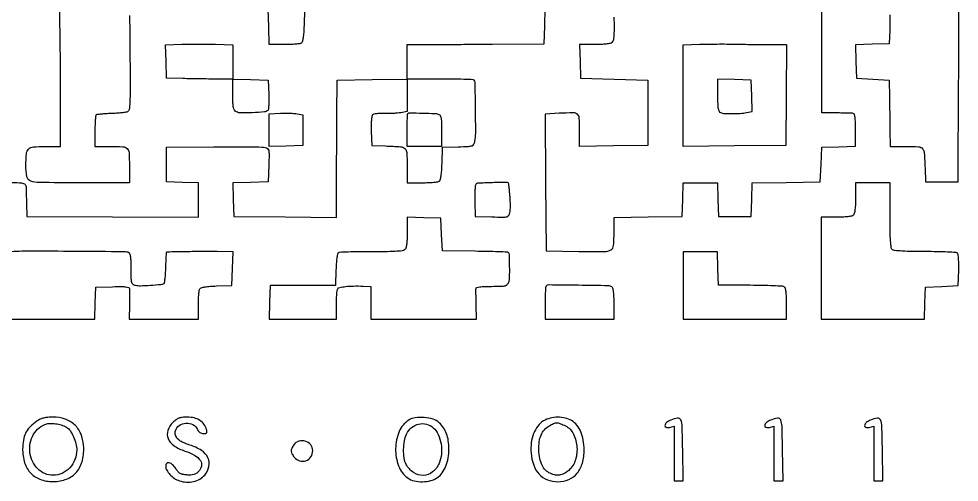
# Model space of a CAD drawing. Extents: x 156 to 936, y 100 to 969.
# Drawn here: x 418 to 936, y 100 to 355 of the extents above; entities that cross this region are included whole.
import ezdxf

# ---------------------------------------------------------------- set-up
doc = ezdxf.new("R2010")
doc.units = 0

msp = doc.modelspace()

# ---------------------------------------------------------------- linework, layer by layer
for points in [[(479.108207, 357.112281, -0.000138), (479.181565, 349.57034, -0.0003), (479.259862, 340.72428, -0.000204), (479.338805, 330.659669, -0.001698), (479.397338, 316.169505, -0.012603), (479.227963, 309.274916, -0.019853), (478.868806, 305.2712, -0.253596), (478.015473, 304.090663, -0.07567), (477.036304, 303.790841, -0.00867), (474.742045, 303.493828, -0.010302), (471.982818, 303.2426, -0.008225), (469, 303.08213, 0.005352), (466.072037, 302.941476, 0.007689), (463.482813, 302.74931, 0.004499), (461.315985, 302.535277, 0.111169), (460.75, 302.342119, 0.23088), (460.450917, 301.872074, 0.007201), (460.220312, 299.537597, 0.012713), (460.054278, 296.709239, 0.008303), (460, 293.440983), (460, 285), (467.918213, 285, -0.011759), (475.429085, 284.823337, -0.18106), (477.767356, 283.820169, -0.19079), (478.809647, 281.54893, -0.013298), (479, 274.393011), (479, 265), (451.106989, 265, -0.002011), (429.393227, 265.087341, -0.078161), (424.638287, 265.874462, -0.274916), (422.568456, 268.262374, -0.044426), (422, 274.647529, -0.02206), (422.278407, 280.954711, -0.178335), (423.494981, 283.530946, -0.174873), (426.105026, 284.729252, -0.021044), (432.535184, 285), (441, 285), (441.061264, 293.75, 0.002369), (441.112289, 316.285203, 0.002586), (440.944984, 338.170543, 0.000315), (440.66333, 359.116618, 0.195257)], [(412.75, 265.212474, -0.004264), (418.52062, 264.983824, -0.0536), (420.673065, 264.646992, -0.178504), (421.657551, 263.950658, -0.144638), (422.060483, 262.712474, -0.000042), (422.095045, 261.444269, -0.000008), (422.15887, 259.093664, -0.000008), (422.233491, 256.342202, -0.000008), (422.310483, 253.5), (422.5, 246.5), (469.75, 246.240208), (517, 245.980417), (517, 255.451275), (517, 264.922134), (508.25, 265.211067), (499.5, 265.5), (499.5, 275), (499.5, 284.5), (525.5, 284.746829, -0.001959), (535.628428, 284.803306, -0.002875), (544.53435, 284.766872, -0.001365), (552.109172, 284.67165, -0.052654), (553.78715, 284.468452, -0.118958), (555.071196, 283.828235, -0.168849), (555.718404, 282.74097, -0.054312), (555.921376, 280.58504, -0.00412), (555.78715, 274.721624), (555.5, 265.5), (545.712959, 265.213341), (535.925919, 264.926682), (536.212959, 255.713341), (536.5, 246.5), (564.75, 246.234427), (593, 245.968853), (593.083705, 264.734427, -0.000341), (593.127726, 273.293195, -0.000198), (593.191671, 283.568863, -0.000198), (593.263926, 293.866793, -0.000335), (593.333705, 302.5), (593.5, 321.5), (612.75, 321.771593), (632, 322.043186), (632, 313.132884), (632, 304.222582), (628.473364, 303.560981, -0.024256), (626.7379, 303.321824, -0.009962), (624.366725, 303.159102, -0.009829), (621.810106, 303.085102, -0.012429), (619.445613, 303.121939, 0.017748), (617.264724, 303.132719, 0.022691), (615.261676, 302.980347, 0.02145), (613.635857, 302.710977, 0.145595), (612.927392, 302.327392, 0.162927), (612.535046, 301.540209, 0.014649), (612.289567, 299.318994, 0.017548), (612.163126, 296.552967, 0.011968), (612.205143, 293.405143), (612.5, 285.5), (620, 285.24697, -0.008651), (628.397932, 284.818085, -0.167265), (630.765357, 283.817746, -0.199345), (631.812399, 281.627978, -0.013122), (632, 274.480948), (632, 265), (640.25, 265.015313, 0.008591), (643.498009, 265.077158, 0.011595), (646.431384, 265.251635, 0.008743), (648.855762, 265.495093, 0.112618), (649.707902, 265.798312, 0.195149), (650.24575, 266.552989, 0.020215), (650.673305, 268.737125, 0.020298), (651.008289, 271.707636, 0.009786), (651.207902, 275.532999), (651.5, 284.5), (660.14056, 284.787337, 0.004634), (665.755324, 285.026164, 0.066131), (667.721622, 285.391792, 0.18384), (668.716534, 286.195579, 0.083197), (669.318636, 287.787337, 0.049139), (669.755303, 292.25557, 0.002996), (669.664328, 305.687098, 0.001012), (669.450843, 320.121719, 0.194735), (668.888973, 321.445247, 0.188887), (668.322066, 321.692518, 0.001403), (663.129111, 321.87496, 0.004988), (657.136263, 322.008844, 0.003147), (650.138973, 322.051308), (632, 322.047227), (632, 331.523613), (632, 341), (641.25, 341.035068, 0.000596), (646.520227, 341.061327, 0.000112), (656.154688, 341.122971, 0.00012), (667.41044, 341.200211, 0.00011), (679, 341.285068), (707.5, 341.5), (707.786212, 351.25), (708.072424, 361)], [(575.5, 360.5), (575.207902, 351.532999, -0.009786), (575.008289, 347.707636, -0.020298), (574.673305, 344.737125, -0.020215), (574.24575, 342.552989, -0.195149), (573.707902, 341.798312, -0.112486), (572.856556, 341.495125, -0.008794), (570.442021, 341.251635, -0.011635), (567.520344, 341.07716, -0.008629), (564.286212, 341.015313), (556.072424, 341), (555.786212, 350.75), (555.5, 360.5)], [(745.817478, 356.078409, -0.018612), (745.979465, 350.178425, -0.015314), (745.740238, 344.259859, -0.180517), (744.8, 342.2, -0.145015), (743.858679, 341.688958, -0.021051), (741.684979, 341.321964, -0.020283), (738.809501, 341.078116, -0.01101), (735.262474, 341), (726.924948, 341), (727.212474, 331.75), (727.5, 322.5), (746, 322), (764.5, 321.5), (764.5, 303.5), (764.5, 285.5), (745.75, 285.227935), (727, 284.955869), (727, 293.861303, 0.01396), (726.811665, 300.605337, 0.208602), (725.77448, 302.661703, 0.178695), (723.484437, 303.468399, 0.009788), (715.738082, 303.200692), (707.976164, 302.780197), (708.238082, 265.140098), (708.5, 227.5), (726.627593, 227.227915, 0.004277), (740.82646, 227.136266, 0.134281), (744.171743, 228.058735, 0.245396), (745.681477, 230.502035, 0.01758), (745.986345, 238.727935), (746, 245.955869), (764.75, 246.227935), (783.5, 246.5), (783.787526, 255.75), (784.075052, 265), (793.5, 265), (802.924948, 265), (803.212474, 255.75), (803.5, 246.5), (812.5, 246.5), (821.5, 246.5), (821.787236, 255.728072), (822.074471, 264.956143), (840.787236, 265.228072), (859.5, 265.5), (860, 275), (860.5, 284.5), (869.75, 284.787526), (879, 285.075052), (879, 294.037526, 0.007552), (878.936285, 298.255654, 0.02649), (878.710609, 300.962615, 0.038764), (878.34269, 302.658527, 0.295874), (877.75, 303.162153, 0.023907), (876.916404, 303.229987, 0.001593), (874.517187, 303.302478, 0.002295), (871.655321, 303.366681, 0.001715), (868.5, 303.412153), (860.5, 303.5), (860.5, 332), (860.5, 360.5)], [(897.839052, 357.368689, -0.017518), (897.798618, 348.988223), (897.5, 341.5), (888.212977, 341.211984), (878.925954, 340.923969), (879.212977, 331.711984), (879.5, 322.5), (888.5, 322), (897.5, 321.5), (897.670976, 312, -0.000662), (897.742218, 307.72731, -0.000413), (897.814941, 302.720312, -0.000414), (897.878466, 297.784501, -0.000753), (897.920976, 293.75), (898, 285), (906.980948, 285, -0.014636), (913.721799, 284.802642, -0.203902), (915.852847, 283.744619, -0.161469), (916.823931, 281.365335, -0.008402), (917.24697, 273), (917.5, 265.5), (926.5, 265.5), (935.5, 265.5), (935.776595, 320.5, 0.000947), (935.843216, 341.744487, 0.001486), (935.811656, 360.004687, 0.000367)], [(402.923499, 190), (431.422817, 190), (459.922134, 190), (460.211067, 198.75), (460.5, 207.5), (469.75, 207.787526, -0.006396), (474.320748, 207.871095, -0.0281), (477.014722, 207.734405, -0.049811), (478.592327, 207.40405, -0.312085), (479.070637, 206.787526, -0.014414), (479.092657, 205.9402, -0.001046), (479.081111, 203.601648, -0.001463), (479.053335, 200.812226, -0.001107), (479.007099, 197.75), (478.872924, 190), (497.936462, 190), (517, 190), (517.015313, 197.75, -0.009121), (517.07711, 200.806269, -0.012155), (517.251296, 203.57771, -0.009471), (517.494844, 205.866303, -0.110752), (517.797157, 206.706033, -0.192561), (518.533237, 207.236162, -0.02067), (520.63313, 207.666992, -0.020911), (523.460658, 208.005667, -0.010674), (527.031844, 208.206033), (535.5, 208.5), (535.787526, 217.75), (536.075052, 227), (527.287526, 227.122144, 0.005137), (519.651947, 227.14983, 0.00262), (510.060977, 227.03582, 0.000299), (499.861674, 226.855026, 0.181192), (499.326463, 226.643229, 0.197376), (499.252554, 226.488548, 0.000525), (499.120668, 224.090726, 0.003063), (498.990708, 221.372228, 0.001892), (498.869577, 218.174284, -0.007108), (498.714217, 214.959722, -0.010958), (498.479537, 212.186572, -0.005554), (498.207052, 209.87722, -0.225895), (497.939677, 209.462718, -0.115218), (496.168484, 208.867596, -0.007005), (490.557763, 208.413734, -0.009153), (485.029078, 208.14593, -0.06911), (482.435158, 208.426918, -0.099644), (481.051272, 209.086112, -0.168261), (480.339469, 210.139548, -0.060367), (480.052884, 212.169625, -0.004914), (480, 217.550437, 0.008697), (479.931957, 221.461854, 0.025968), (479.700181, 224.12809, 0.0344), (479.329516, 225.889515, 0.242515), (478.75, 226.509063, 0.083632), (476.017296, 226.995196, 0.000442), (448.814746, 227.220818, 0.001766), (423.994775, 227.317066, 0.013962), (412.5, 227)]]:
    msp.add_lwpolyline(points, format="xyb")
for points in [[(536, 331.467592), (536, 322.072424), (545.75, 321.786212), (555.5, 321.5), (555.794857, 313.594857, -0.010452), (555.845484, 310.504055, -0.01489), (555.751321, 307.760071, -0.010793), (555.558388, 305.513417, -0.17118), (555.232594, 304.832594, -0.176413), (553.326916, 303.944349, -0.010498), (546.884043, 303.518906, -0.012595), (540.503752, 303.392865, -0.122091), (537.900693, 304.053148, -0.128615), (536.904585, 304.975965, -0.092744), (536.336178, 306.387632, -0.042686), (536.064481, 308.792315, -0.006797), (536, 313.535184), (536, 322), (526.75, 322.051866, -0.001265), (522.556383, 322.08599, -0.000758), (517.573438, 322.146698, -0.000758), (512.614249, 322.222157, -0.00132), (508.5, 322.301866), (499.5, 322.5), (499.212977, 331.711984), (498.925954, 340.923969), (507.942047, 341.211984, -0.005372), (512.081086, 341.299702, -0.003024), (517.106436, 341.321801, -0.003018), (522.179733, 341.282807, -0.004933), (526.47907, 341.18138), (536, 340.86276)], [(831.765819, 341.037566), (841.031637, 341), (840.765819, 313.25), (840.5, 285.5), (812.25, 285.234427), (784, 284.968853), (784, 312.946901), (784, 340.924948), (793.25, 341.212474, -0.004375), (797.512192, 341.307635, -0.002418), (802.720312, 341.353137, -0.00241), (807.999657, 341.348281, -0.003875), (812.5, 341.287566, 0.001274), (817.00143, 341.203418, 0.000792), (822.284334, 341.126499, 0.000794), (827.497552, 341.067131, 0.001436)], [(803, 313.144515, 0.006687), (803.062877, 308.443624, 0.034414), (803.311272, 305.851928, 0.069706), (803.782488, 304.347501, 0.192751), (804.581787, 303.606989, 0.078039), (806.798187, 303.133083, 0.014165), (811.014952, 303.021077, 0.0162), (815.448713, 303.172638, 0.032719), (818.912002, 303.6324), (822.074004, 304.264801), (821.787002, 312.8824), (821.5, 321.5), (812.25, 321.787526), (803, 322.075052)], [(574.5, 293.959005), (574.5, 285.5), (565.25, 285.212474), (556, 284.924948), (556, 293.914757), (556, 302.904565), (562.25, 303.202283, -0.009595), (564.862885, 303.276531, -0.008878), (567.545313, 303.253628, -0.008902), (569.932192, 303.148302, -0.029136), (571.5, 302.959005), (574.5, 302.418009)], [(649.535604, 302.624711, -0.206244), (650.254576, 301.923082, -0.057852), (650.690621, 300.379088, -0.032299), (650.934527, 297.821926, -0.00763), (651, 293.531385), (651, 285), (641.5, 285), (632, 285), (632, 293.833333, -0.004399), (632.030051, 297.249115, -0.006831), (632.122139, 300.194271, -0.002599), (632.248226, 302.707937, -0.184303), (632.415793, 303.083333, -0.20361), (633.410798, 303.486206, -0.002443), (640.550828, 303.329841, -0.004767), (647.343646, 303.083046, -0.080312)], [(669.558366, 263.75, 0.06329), (669.41572, 262.9083, 0.004459), (669.337866, 260.517187, 0.006248), (669.306002, 257.655309, 0.004667), (669.339751, 254.5), (669.5, 246.5), (678.721624, 246.21285, 0.003914), (684.756875, 246.072193, 0.059534), (686.833292, 246.287775, 0.182083), (687.895953, 246.987956, 0.095809), (688.574497, 248.440795, 0.047231), (688.783731, 249.811185, 0.012036), (688.858065, 252.059498, 0.012159), (688.818453, 254.642223, 0.012047), (688.653402, 257.227945, -0.000228), (688.438126, 259.685306, -0.00032), (688.248467, 261.877896, -0.000186), (688.090334, 263.727861, -0.004407), (688.05053, 264.25, 0.395247), (687.088741, 265.147294, 0.006237), (678.926619, 265.028462, 0.006478), (670.773439, 264.702257, 0.315802)], [(879, 256.7, -0.011084), (878.92177, 253.171507, -0.020332), (878.677711, 250.306878, -0.021091), (878.310542, 248.139671, -0.144849), (877.8, 247.2, -0.144849), (876.860329, 246.689458, -0.021091), (874.693122, 246.322289, -0.020332), (871.828493, 246.07823, -0.011084), (868.3, 246), (860, 246), (860, 218), (860, 190), (888.461067, 190), (916.922134, 190), (917.211067, 198.75), (917.5, 207.5), (926.5, 208), (935.5, 208.5), (935.792979, 216.907021, 0.010281), (935.839885, 220.193128, 0.014674), (935.735951, 223.108424, 0.010537), (935.52991, 225.49676, 0.171211), (935.187424, 226.212576, 0.182454), (934.388173, 226.573784, 0.003241), (929.600525, 226.847166, 0.007661), (923.956347, 227.046125, 0.004979), (917.429967, 227.111111, -0.004777), (910.294868, 227.179281, -0.009906), (904.729499, 227.395995, -0.006875), (900.430242, 227.708157, -0.152796), (899.285523, 228.178, -0.189528), (898.636788, 229.355798, -0.015275), (898.282896, 232.944297, -0.013453), (898.061015, 238.372875, -0.003487), (898, 247.122445), (898, 265), (888.5, 265), (879, 265)], [(632, 237.659971, -0.00935), (631.925519, 233.677509, -0.027017), (631.673717, 230.930865, -0.038254), (631.252292, 229.063083, -0.145945), (630.596818, 228.080352, -0.149555), (629.291483, 227.534893, -0.010864), (625.355829, 227.230543, -0.011607), (619.842916, 227.052763, -0.004167), (611.986253, 227.047342, 0.004624), (605.329962, 227.036668, 0.007163), (599.585307, 226.892002, 0.002827), (594.692492, 226.670902, 0.185739), (593.933826, 226.333826, 0.158643), (593.587172, 225.65263, 0.008667), (593.250536, 223.241786, 0.012765), (592.968606, 220.310133, 0.008925), (592.794391, 216.994391), (592.5, 208.5), (574.5, 208.5), (556.5, 208.5), (556.212474, 199.25), (555.924948, 190), (574.462474, 190), (593, 190), (593.015313, 197.75, -0.00875), (593.074756, 200.801695, -0.011792), (593.241942, 203.55896, -0.008946), (593.475173, 205.836781, -0.113399), (593.765313, 206.642203, -0.203383), (594.91366, 207.42431, -0.022585), (598.119236, 207.913556, -0.02259), (602.408779, 208.176064, -0.011885), (607.75, 208.134296), (612, 208), (612, 199), (612, 190), (641.063538, 190), (670.127076, 190), (669.992901, 197.75, -0.0011), (669.946662, 200.809528, -0.001463), (669.918889, 203.590625, -0.001029), (669.907225, 205.922726, -0.014849), (669.929363, 206.75, -0.308069), (670.382327, 207.340757, -0.043667), (671.952762, 207.711271, -0.028229), (674.508555, 207.936687, -0.007882), (678.524751, 208, 0.005503), (683.740366, 208.057405, 0.054559), (685.908509, 208.343116, 0.13904), (687.102773, 209.021115, 0.10408), (687.924156, 210.300516, 0.08517), (688.429789, 212.882385, 0.009271), (688.459724, 218.964558, 0.005821), (688.300708, 225.257786, 0.189338), (687.701715, 226.631618, 0.18896), (687.294224, 226.80964, 0.000734), (682.143977, 226.999773, 0.003573), (676.273524, 227.165874, 0.002223), (669.385786, 227.28088), (651.5, 227.5), (651, 236.5), (650.5, 245.5), (641.25, 245.787526), (632, 246.075052)], [(784, 208.5), (784, 190), (812.5, 190), (841, 190), (841, 198.440983, 0.009585), (840.92738, 202.22901, 0.024001), (840.689017, 204.983238, 0.029014), (840.314643, 206.905665, 0.188703), (839.75, 207.690983, 0.129806), (838.753399, 208.017099, 0.002962), (833.726562, 208.279504, 0.006434), (827.796773, 208.477403, 0.004289), (821, 208.558393), (803.5, 208.616785), (803.212474, 217.808393), (802.924948, 227), (793.462474, 227), (784, 227)], [(708.501085, 208.167752, 0.181273), (708.29992, 207.725329, 0.003616), (708.147194, 205.219069, 0.00811), (708.036255, 202.254974, 0.005298), (708, 198.833333), (708, 190), (727, 190), (746, 190), (746, 198.440983, 0.009585), (745.92738, 202.22901, 0.024001), (745.689017, 204.983238, 0.029014), (745.314643, 206.905665, 0.188703), (744.75, 207.690983, 0.139973), (742.707813, 208.314378, 0.001246), (726.437568, 208.568915, 0.000935), (709.938054, 208.755058, 0.201359)], [(427.989831, 133.75, 0.042162), (424.468152, 130.891326, 0.074895), (422.196262, 127.93457, 0.073306), (420.866669, 124.394654, 0.038818), (420.232681, 119.739229, 0.077153), (421.001566, 111.775398, 0.118074), (424.222592, 105.667783, 0.123698), (429.729368, 101.865681, 0.089774), (437.090122, 100.533333, 0.095866), (444.442797, 101.95615, 0.12371), (449.986681, 105.985257, 0.116571), (453.181141, 112.367473, 0.078841), (453.790264, 120.515596, 0.080387), (452.194058, 126.949925, 0.105954), (448.717275, 131.874805, 0.106078), (443.531149, 134.938537, 0.080732), (437, 136, 0.020483), (434.093848, 135.880898, 0.040721), (431.821794, 135.506499, 0.047379), (429.875868, 134.819467, 0.040897)], [(502.923077, 133.076923, 0.115904), (500.175381, 128.641435, 0.182905), (500.343314, 124.220681, 0.146046), (503.577343, 120.300808, 0.067746), (509.560234, 117.368933, -0.045116), (515.046008, 114.981149, -0.124693), (518.108727, 112.134725, -0.201246), (518.657983, 109.058612, -0.142173), (516.945181, 105.945181, -0.056234), (515.733417, 104.979127, -0.071904), (514.429758, 104.401417, -0.059918), (512.83564, 104.154152, -0.026746), (510.708847, 104.195181, -0.029494), (508.442877, 104.495435, -0.081564), (506.938041, 105.05068, -0.087037), (505.745942, 106.034325, -0.036823), (504.513666, 107.71148, 0.061947), (502.779923, 109.838919, 0.128357), (500.920872, 110.873813, 0.259966), (499.593285, 110.52628, 0.204296), (499, 109.134859, 0.125645), (499.576546, 106.87673, 0.061711), (501.319652, 104.451672, 0.05782), (503.785627, 102.337267, 0.068735), (506.536371, 100.987997, 0.066526), (510.43204, 100.255257, 0.069315), (514.32705, 100.58849, 0.073061), (517.803738, 101.93544, 0.089188), (520.482593, 104.161682, 0.121957), (522.82949, 108.937064, 0.169379), (522.256405, 113.630651, 0.135038), (518.635961, 117.712846, 0.067969), (512.361099, 120.675307, -0.029841), (508.135231, 122.290234, -0.088287), (505.582497, 124.039683, -0.136814), (504.414019, 126.071357, -0.124614), (504.409066, 128.493714, -0.178771), (506.424745, 131.441858, -0.139879), (510.107197, 132.741684, -0.136822), (513.982844, 131.91325, -0.169727), (516.487128, 129.235882, 0.066666), (517.055932, 128.305832, 0.074063), (517.832151, 127.595778, 0.075458), (518.768357, 127.152254, 0.073078), (519.804516, 127, 0.036758), (521.019121, 127.089413, 0.197998), (521.57635, 127.421848, 0.196827), (521.7394, 128.05181, 0.036285), (521.486574, 129.25, 0.090393), (520.0814, 132.080542, 0.091126), (517.771177, 134.223959, 0.082591), (514.644511, 135.551069, 0.059218), (510.867313, 136, 0.022309), (508.092353, 135.876125, 0.065934), (506.234519, 135.458924, 0.0743), (504.674868, 134.605056, 0.034056)], [(632.831892, 134.350243, 0.152172), (627.60274, 128.113271, 0.095233), (625.6399, 118.711087, 0.094375), (627.299274, 109.174601, 0.145868), (632.325987, 102.564534, 0.101493), (635.829208, 100.963627, 0.060048), (640.416531, 100.473691, 0.059473), (645.050459, 101.090645, 0.092162), (648.700122, 102.786468, 0.084015), (651.321336, 105.413005, 0.059218), (653.319695, 109.084493, 0.052956), (654.577927, 113.555256, 0.042157), (655, 118.552355, 0.036167), (654.673889, 123.054837, 0.053447), (653.689562, 126.887405, 0.058781), (652.010738, 130.146901, 0.058256), (649.615183, 132.937181, 0.111115), (646.271036, 134.868215, 0.054641), (641.423883, 135.816357, 0.054603), (636.478487, 135.692195, 0.109647)], [(707.181971, 133.96959, 0.090532), (703.928787, 131.069494, 0.072905), (701.611012, 126.989227, 0.064625), (700.36549, 121.942616, 0.048287), (700.271427, 116.207362, 0.065568), (701.694391, 109.565363, 0.103178), (704.720747, 104.602816, 0.113386), (709.23946, 101.565898, 0.091739), (715, 100.5, 0.100767), (721.013407, 101.724342, 0.120116), (725.641323, 105.175789, 0.106909), (728.518737, 110.731226, 0.067474), (729.470145, 118, 0.040024), (729.011289, 123.410963, 0.059933), (727.682354, 127.958285, 0.069499), (725.518109, 131.545765, 0.085609), (722.580035, 134.114322, 0.081931), (719.117523, 135.513769, 0.057563), (714.929743, 135.957653, 0.057186), (710.717815, 135.43419, 0.077558)], [(777.25, 134.427285, 0.064768), (774.921585, 133.016838, 0.179957), (773.952441, 131.402623, 0.394974), (774.582154, 130.415269, 0.1248), (776.5, 130.410644), (779, 131.038104), (779, 116.019052), (779, 101), (781.523614, 101), (784.047228, 101), (783.773614, 118.237194, 0.003714), (783.476346, 130.993052, 0.088306), (782.741586, 134.493813, 0.345861), (780.989117, 135.501387, 0.067882)], [(832.25, 134.427285, 0.064768), (829.921585, 133.016838, 0.179957), (828.952441, 131.402623, 0.394974), (829.582154, 130.415269, 0.1248), (831.5, 130.410644), (834, 131.038104), (834, 116.019052), (834, 101), (836.523614, 101), (839.047228, 101), (838.773614, 118.237194, 0.003714), (838.476346, 130.993052, 0.088306), (837.741586, 134.493813, 0.345861), (835.989117, 135.501387, 0.067882)], [(887.25, 134.427285, 0.064768), (884.921585, 133.016838, 0.179957), (883.952441, 131.402623, 0.394974), (884.582154, 130.415269, 0.1248), (886.5, 130.410644), (889, 131.038104), (889, 116.019052), (889, 101), (891.523614, 101), (894.047228, 101), (893.773614, 118.237194, 0.003714), (893.476346, 130.993052, 0.088306), (892.741586, 134.493813, 0.345861), (890.989117, 135.501387, 0.067882)], [(444.561407, 130.367808, -0.103772), (446.48632, 128.437325, -0.041128), (448.274293, 125.124746, -0.04061), (449.570672, 121.359107, -0.062677), (450, 117.947645, -0.092601), (449.008373, 112.639251, -0.09558), (446.171189, 108.113189, -0.098873), (441.947813, 105.077779, -0.106923), (437, 104.007476, -0.203667), (428.502582, 107.618554, -0.162789), (424.185738, 116.684988, -0.161021), (426.171257, 126.598224, -0.200276), (433.541681, 132.300738, -0.073495), (435.991427, 132.587308, -0.035856), (439.129044, 132.266289, -0.035784), (442.225459, 131.491529, -0.065926)], [(646.388016, 130.172089, -0.105588), (649.100277, 126.495419, -0.065658), (650.659739, 121.345885, -0.062979), (650.869053, 115.712235, -0.076932), (649.605633, 110.598574, -0.12834), (645.997655, 105.862983, -0.159333), (640.819124, 103.981836, -0.15784), (635.492715, 105.517324, -0.1256), (631.494289, 110.011044, -0.082927), (630.378547, 113.473025, -0.039238), (630.059513, 118.167049, -0.03906), (630.4846, 122.949377, -0.069193), (631.67096, 126.719028, -0.107535), (634.421071, 130.282239, -0.117734), (638.319626, 132.237377, -0.121254), (642.58937, 132.190971, -0.118709)], [(718.465701, 131.578778, -0.166327), (723.184217, 127.394894, -0.103502), (725.459101, 120.280299, -0.09895), (724.731616, 112.568215, -0.138075), (721.037311, 106.75, -0.061027), (718.456388, 104.950934, -0.092486), (715.851095, 104.138161, -0.091217), (713.101566, 104.314304, -0.057901), (710.091194, 105.452842, -0.102835), (707.679928, 107.411525, -0.075168), (705.920282, 110.390164, -0.061071), (704.860423, 114.349576, -0.036417), (704.534608, 119.223023, -0.046203), (704.956514, 123.49735, -0.073198), (706.170687, 126.964304, -0.081208), (708.215744, 129.682212, -0.072365), (711.096399, 131.735258, -0.023149), (713.104768, 132.65253, -0.101187), (714.382738, 132.885684, -0.081723), (715.780887, 132.625027, -0.012096)], [(569.556704, 120.777494, 0.040362), (568.413522, 118.827877, 0.122353), (568.101015, 117.33353, 0.12171), (568.523489, 115.861949, 0.039736), (569.810428, 113.985784, 0.14795), (572.774687, 111.97359, 0.162706), (576.235461, 112.042765, 0.162305), (578.965006, 114.180375, 0.147204), (580, 117.619701, 0.174198), (578.866007, 120.775827, 0.147887), (575.902502, 122.748409, 0.146155), (572.314953, 122.760532, 0.169832)]]:
    msp.add_lwpolyline(points, format="xyb", close=True)

doc.saveas('drawing.dxf')
